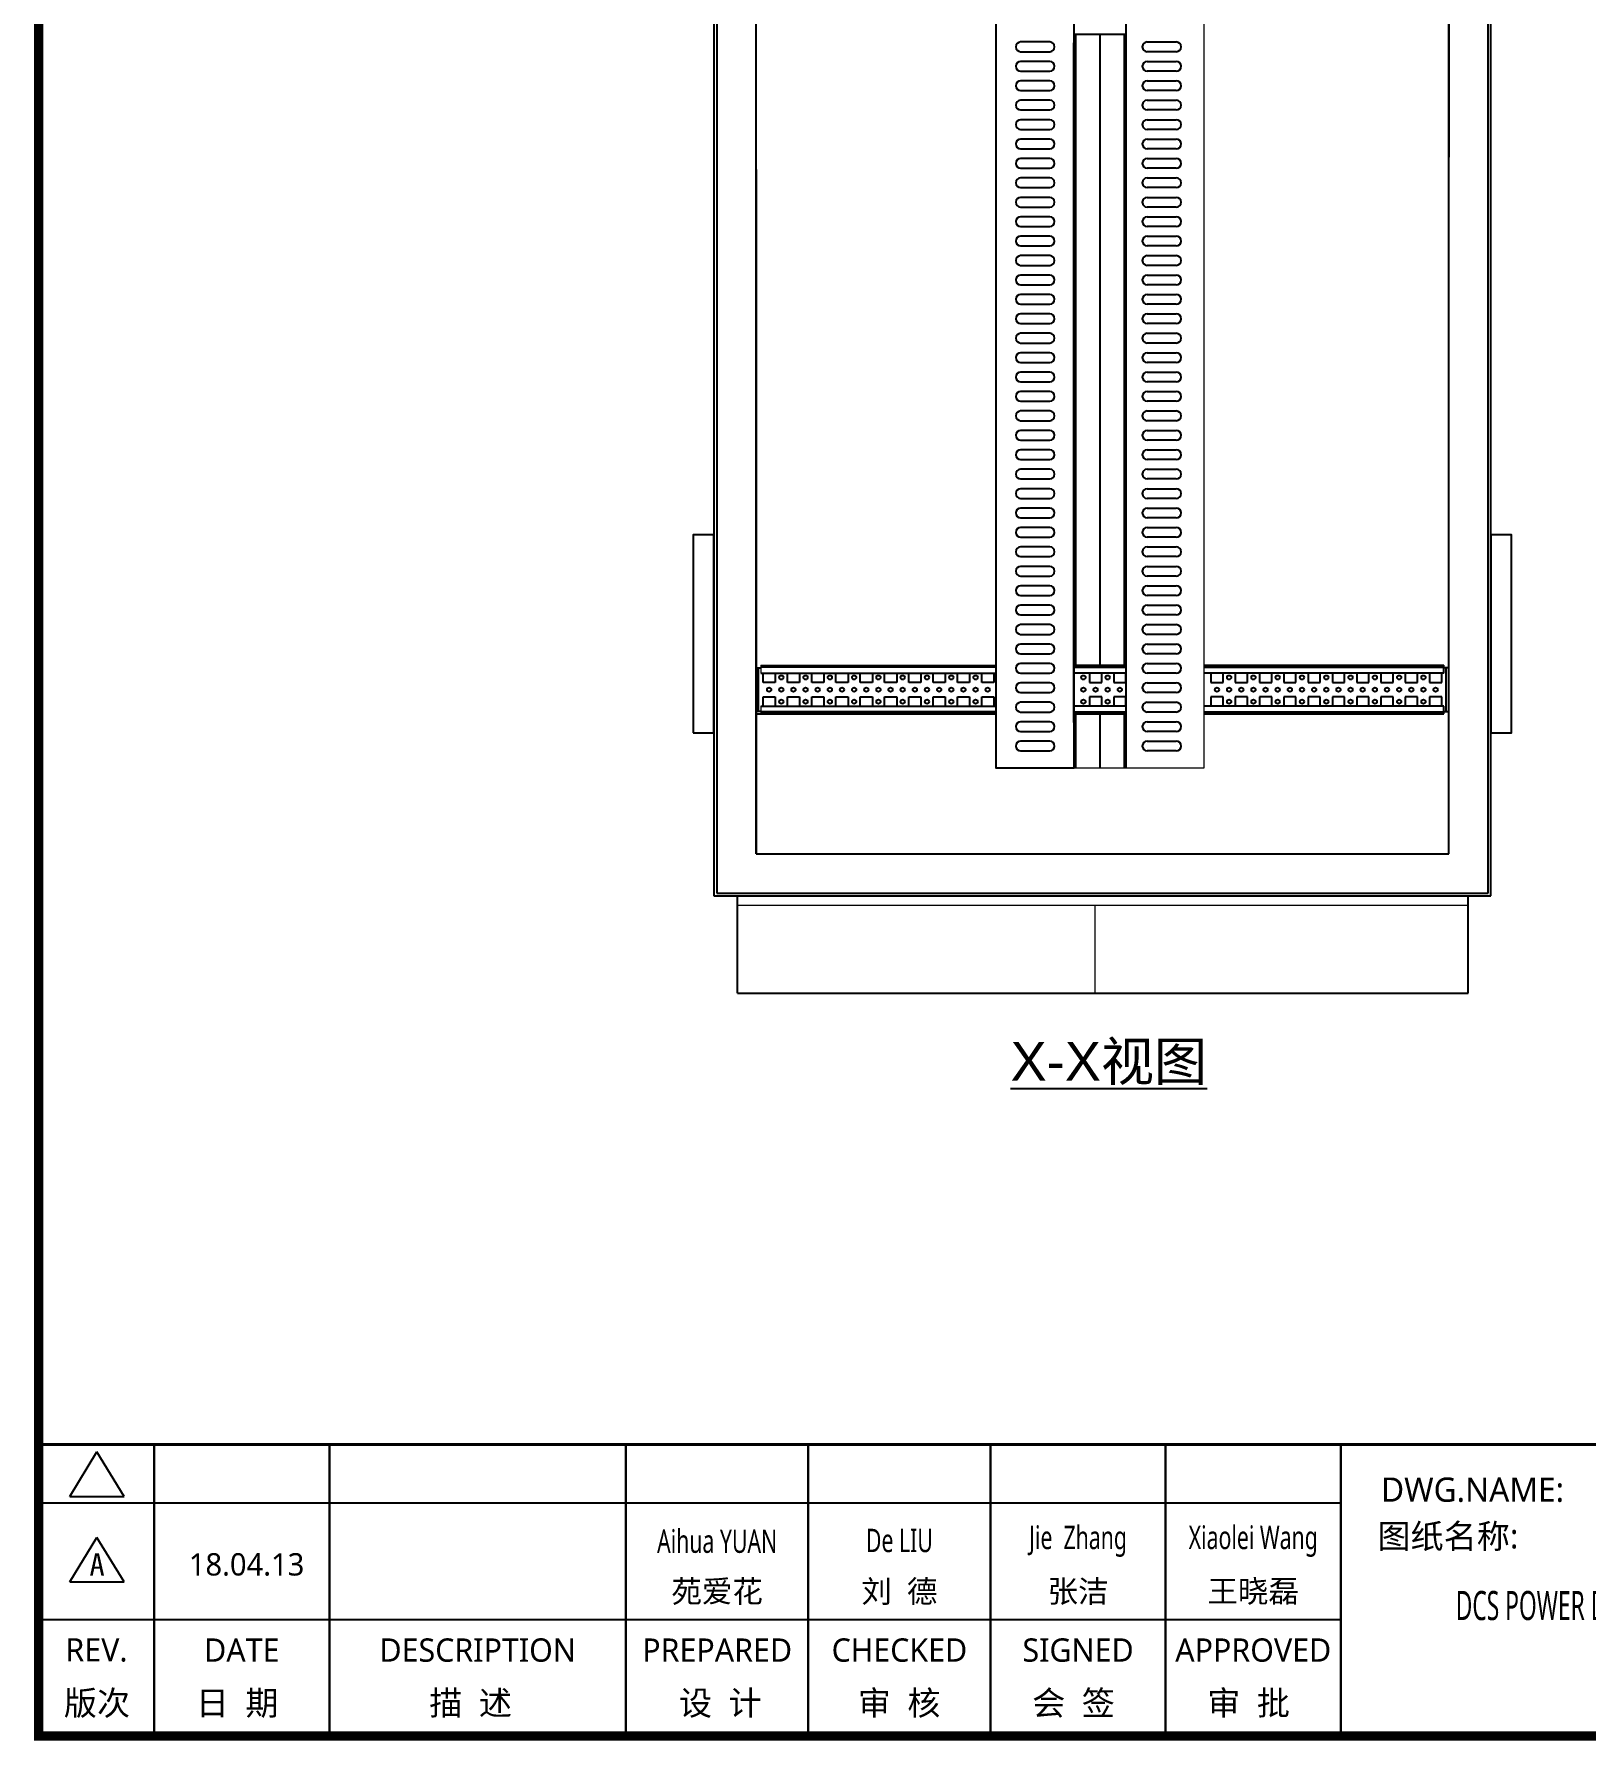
# Model space of a CAD drawing. Extents: x 81437 to 204847, y -54769 to -29444.
# Drawn here: x 101525 to 103123, y -32607 to -30848 of the extents above; entities that cross this region are included whole.
import ezdxf
from ezdxf.enums import TextEntityAlignment as Align

# ---------------------------------------------------------------- set-up
doc = ezdxf.new("R2010")
doc.units = 0
doc.header["$LTSCALE"] = 100
doc.header["$MEASUREMENT"] = 0
for name, color, linetype in [('CLOUD_LAYER', 6, 'Continuous'), ('PANEL', 7, 'Continuous'), ('t', 1, 'Continuous'), ('TEXT', 7, 'Continuous')]:
    doc.layers.add(name, color=color, linetype=linetype)
doc.layers.add('细实线', color=7, linetype='Continuous', lineweight=20)
doc.styles.add('HZ', font='arial.ttf', dxfattribs={"width": 0.7})
doc.styles.get("Standard").update_dxf_attribs({"font": ''})
doc.styles.add('微软雅黑', font='')
doc.styles.get('Standard').set_extended_font_data('SimSun')
doc.styles.get('微软雅黑').set_extended_font_data('Microsoft YaHei')

# ---------------------------------------------------------------- blocks, each defined once
blk = doc.blocks.new('图框')
at = {"color": 7}
for p, q in [((-6.2, -2970.4), (1334, -2970.4)), ((-6.2, -3090.4), (1334, -3090.4))]:
    blk.add_line(p, q, dxfattribs=at)
at = {"color": 7, "const_width": 3}
blk.add_lwpolyline([(4109.5, -2910.4), (-6.2, -2910.4)], dxfattribs=at)
at = {"layer": 't', "color": 7}
for p, q in [((25.8, -2963.9), (53.7, -2918)), ((81.7, -2963.9), (53.7, -2918)), ((25.8, -2963.9), (81.7, -2963.9)), ((25.8, -3051.8), (53.7, -3006)), ((81.7, -3051.8), (53.7, -3006)), ((25.8, -3051.8), (81.7, -3051.8))]:
    blk.add_line(p, q, dxfattribs=at)
at = {"layer": 't', "color": 7, "const_width": 9.62}
blk.add_lwpolyline([(4109.5, -3210.4), (4109.5, -58.9), (-6.2, -58.9), (-6.2, -3210.4)], close=True, dxfattribs=at)
at = {"layer": 't', "color": 7, "const_width": 2.4}
for points in [[(112.6, -2911.6), (112.6, -3210.4)], [(292.9, -2911.6), (292.9, -3210.4)], [(598.2, -2911.6), (598.2, -3215.3)], [(785.8, -2911.6), (785.8, -3215.3)], [(973.4, -2911.6), (973.4, -3215.3)], [(1153.7, -2911.6), (1153.7, -3215.3)], [(1334, -2911.6), (1334, -3215.3)]]:
    blk.add_lwpolyline(points, dxfattribs=at)
at = {"color": 7, "style": '微软雅黑', "flags": 8}
for tag, p, height in [('DWG.NAME:', (1375.5, -2969.2), 25), ('DWG.NO.:', (3122, -3089.3), 24), ('图纸编号', (3309.2, -3111.3), 24), ('FILENO.:', (3122.5, -3165), 24), ('文档号', (3311.6, -3183), 24)]:
    blk.add_attdef(tag, p, '', height=height, dxfattribs=at)
at = {"color": 7, "style": '微软雅黑', "width": 0.8, "flags": 8}
for tag, p, height in [('PROJECTNAME:', (3119.3, -2971.7), 24), ('PROJECT_NAME', (3324.7, -2969.2), 25)]:
    blk.add_attdef(tag, p, '', height=height, dxfattribs=at)
at = {"color": 7, "style": '微软雅黑', "flags": 8}
for tag, p in [('图纸名称:', (1371.6, -3024.8)), ('项目名称', (3272.9, -3045.6))]:
    blk.add_attdef(tag, text='', height=25, dxfattribs=at).set_placement(p, align=Align.BOTTOM_LEFT)
for tag, height, width, p in [('RENLIU', 24, 0.7, (692, -3009.2)), ('SHUFENWANG', 24, 0.7, (879.6, -3009.2)), ('FANGHOU', 24, 0.7, (1063.6, -3009.2)), ('DANDANLI', 24, 0.7, (1243.9, -3009.2)), ('#10STATIONONTROLCABINETCOVER', 30, 0.6, (1771.7, -3076)), ('HANGZHOUHOLLYSYSAUTOMATIONCO.,LTD.', 24, 0.7, (2763.9, -3104.6))]:
    blk.add_attdef(tag, text='', height=height, dxfattribs=dict(at, width=width)).set_placement(p, align=Align.MIDDLE)
at = {"color": 7, "flags": 8}
blk.add_attdef('A', text='', height=23, dxfattribs=at).set_placement((53.7, -3033.7), align=Align.MIDDLE)
at = {"color": 7, "style": '微软雅黑', "flags": 8}
for tag, height, p in [('设计时间', 23, (207.7, -3033.7)), ('刘仁', 23, (692, -3061.1)), ('王姝芬', 23, (879.6, -3061.1)), ('侯方', 23, (1063.6, -3061.1)), ('李丹丹', 23, (1243.9, -3061.1)), ('PAGEXOFX', 24, (3947.6, -3097.9)), ('REV.', 24, (53.2, -3121.9)), ('DATE', 24, (202.7, -3121.9)), ('DESCRIPTION', 24, (445.6, -3121.9)), ('PREPARED', 24, (692, -3121.9)), ('CHECKED', 24, (879.6, -3121.9)), ('SIGNED', 24, (1063.6, -3121.9)), ('APPROVED', 24, (1243.9, -3121.9)), ('图纸名称', 30, (1771.7, -3153.6)), ('第几页共几页', 24, (3947.6, -3172.9))]:
    blk.add_attdef(tag, text='', height=height, dxfattribs=at).set_placement(p, align=Align.MIDDLE)
at = {"layer": 't', "color": 7, "style": '微软雅黑'}
for s, p in [('版次', (53.7, -3176.5)), ('日  期', (198, -3176.5)), ('描  述', (438.3, -3176.5)), ('设  计', (695.3, -3176.5)), ('审  核', (879.4, -3176.5)), ('会  签', (1058.9, -3176.5)), ('审  批', (1239.1, -3176.5))]:
    blk.add_text(s, height=25, dxfattribs=at).set_placement(p, align=Align.MIDDLE_CENTER)

msp = doc.modelspace()

# ---------------------------------------------------------------- linework, layer by layer
at = {"color": 7, "linetype": 'Continuous'}
for p, q in [((102649.6, -31604.2), (102649.6, -29859.2)), ((102570.9, -30856.3), (102540.9, -30856.3)), ((102595.6, -30848.2), (102649.6, -30848.2)), ((102595.6, -31557.2), (102595.6, -30857.2)), ((102597.6, -31498.2), (102597.6, -30848.2)), ((102622.6, -31498.2), (102622.6, -30848.2)), ((102647.6, -30848.2), (102647.6, -31498.2)), ((102671.1, -30856.3), (102701.1, -30856.3)), ((102540.9, -30866.3), (102570.9, -30866.3)), ((102570.9, -30876.3), (102540.9, -30876.3)), ((102701.1, -30866.3), (102671.1, -30866.3)), ((102671.1, -30876.3), (102701.1, -30876.3)), ((102540.9, -30886.3), (102570.9, -30886.3)), ((102570.9, -30896.3), (102540.9, -30896.3)), ((102701.1, -30886.3), (102671.1, -30886.3)), ((102671.1, -30896.3), (102701.1, -30896.3)), ((102540.9, -30906.3), (102570.9, -30906.3)), ((102622.6, -31498.2), (102622.6, -30904.2)), ((102701.1, -30906.3), (102671.1, -30906.3)), ((102570.9, -30916.3), (102540.9, -30916.3)), ((102540.9, -30926.3), (102570.9, -30926.3)), ((102671.1, -30916.3), (102701.1, -30916.3)), ((102701.1, -30926.3), (102671.1, -30926.3)), ((102570.9, -30936.3), (102540.9, -30936.3)), ((102540.9, -30946.3), (102570.9, -30946.3)), ((102671.1, -30936.3), (102701.1, -30936.3)), ((102701.1, -30946.3), (102671.1, -30946.3)), ((102570.9, -30956.3), (102540.9, -30956.3)), ((102540.9, -30966.3), (102570.9, -30966.3)), ((102671.1, -30956.3), (102701.1, -30956.3)), ((102701.1, -30966.3), (102671.1, -30966.3)), ((102570.9, -30976.3), (102540.9, -30976.3)), ((102540.9, -30986.3), (102570.9, -30986.3)), ((102671.1, -30976.3), (102701.1, -30976.3)), ((102701.1, -30986.3), (102671.1, -30986.3)), ((102570.9, -30996.3), (102540.9, -30996.3)), ((102671.1, -30996.3), (102701.1, -30996.3)), ((102540.9, -31006.3), (102570.9, -31006.3)), ((102570.9, -31016.3), (102540.9, -31016.3)), ((102701.1, -31006.3), (102671.1, -31006.3)), ((102671.1, -31016.3), (102701.1, -31016.3)), ((102540.9, -31026.3), (102570.9, -31026.3)), ((102570.9, -31036.3), (102540.9, -31036.3)), ((102701.1, -31026.3), (102671.1, -31026.3)), ((102671.1, -31036.3), (102701.1, -31036.3)), ((102540.9, -31046.3), (102570.9, -31046.3)), ((102570.9, -31056.3), (102540.9, -31056.3)), ((102701.1, -31046.3), (102671.1, -31046.3)), ((102671.1, -31056.3), (102701.1, -31056.3)), ((102540.9, -31066.3), (102570.9, -31066.3)), ((102701.1, -31066.3), (102671.1, -31066.3)), ((102570.9, -31076.3), (102540.9, -31076.3)), ((102540.9, -31086.3), (102570.9, -31086.3)), ((102671.1, -31076.3), (102701.1, -31076.3)), ((102701.1, -31086.3), (102671.1, -31086.3)), ((102570.9, -31096.3), (102540.9, -31096.3)), ((102540.9, -31106.3), (102570.9, -31106.3)), ((102671.1, -31096.3), (102701.1, -31096.3)), ((102701.1, -31106.3), (102671.1, -31106.3)), ((102570.9, -31116.3), (102540.9, -31116.3)), ((102540.9, -31126.3), (102570.9, -31126.3)), ((102671.1, -31116.3), (102701.1, -31116.3)), ((102701.1, -31126.3), (102671.1, -31126.3)), ((102570.9, -31136.3), (102540.9, -31136.3)), ((102671.1, -31136.3), (102701.1, -31136.3)), ((102540.9, -31146.3), (102570.9, -31146.3)), ((102570.9, -31156.3), (102540.9, -31156.3)), ((102701.1, -31146.3), (102671.1, -31146.3)), ((102671.1, -31156.3), (102701.1, -31156.3)), ((102540.9, -31166.3), (102570.9, -31166.3)), ((102570.9, -31176.3), (102540.9, -31176.3)), ((102701.1, -31166.3), (102671.1, -31166.3)), ((102671.1, -31176.3), (102701.1, -31176.3)), ((102540.9, -31186.3), (102570.9, -31186.3)), ((102570.9, -31196.3), (102540.9, -31196.3)), ((102701.1, -31186.3), (102671.1, -31186.3)), ((102671.1, -31196.3), (102701.1, -31196.3)), ((102540.9, -31206.3), (102570.9, -31206.3)), ((102701.1, -31206.3), (102671.1, -31206.3)), ((102570.9, -31216.3), (102540.9, -31216.3)), ((102540.9, -31226.3), (102570.9, -31226.3)), ((102671.1, -31216.3), (102701.1, -31216.3)), ((102701.1, -31226.3), (102671.1, -31226.3)), ((102570.9, -31236.3), (102540.9, -31236.3)), ((102540.9, -31246.3), (102570.9, -31246.3)), ((102671.1, -31236.3), (102701.1, -31236.3)), ((102701.1, -31246.3), (102671.1, -31246.3)), ((102570.9, -31256.3), (102540.9, -31256.3)), ((102540.9, -31266.3), (102570.9, -31266.3)), ((102671.1, -31256.3), (102701.1, -31256.3)), ((102701.1, -31266.3), (102671.1, -31266.3)), ((102570.9, -31276.3), (102540.9, -31276.3)), ((102671.1, -31276.3), (102701.1, -31276.3)), ((102540.9, -31286.3), (102570.9, -31286.3)), ((102570.9, -31296.3), (102540.9, -31296.3)), ((102701.1, -31286.3), (102671.1, -31286.3)), ((102671.1, -31296.3), (102701.1, -31296.3)), ((102540.9, -31306.3), (102570.9, -31306.3)), ((102570.9, -31316.3), (102540.9, -31316.3)), ((102701.1, -31306.3), (102671.1, -31306.3)), ((102671.1, -31316.3), (102701.1, -31316.3)), ((102540.9, -31326.3), (102570.9, -31326.3)), ((102570.9, -31336.3), (102540.9, -31336.3)), ((102701.1, -31326.3), (102671.1, -31326.3)), ((102671.1, -31336.3), (102701.1, -31336.3)), ((102540.9, -31346.3), (102570.9, -31346.3)), ((102701.1, -31346.3), (102671.1, -31346.3)), ((102570.9, -31356.3), (102540.9, -31356.3)), ((102540.9, -31366.3), (102570.9, -31366.3)), ((102671.1, -31356.3), (102701.1, -31356.3)), ((102701.1, -31366.3), (102671.1, -31366.3)), ((102570.9, -31376.3), (102540.9, -31376.3)), ((102540.9, -31386.3), (102570.9, -31386.3)), ((102671.1, -31376.3), (102701.1, -31376.3)), ((102701.1, -31386.3), (102671.1, -31386.3)), ((102570.9, -31396.3), (102540.9, -31396.3)), ((102540.9, -31406.3), (102570.9, -31406.3)), ((102671.1, -31396.3), (102701.1, -31396.3)), ((102701.1, -31406.3), (102671.1, -31406.3)), ((102570.9, -31416.3), (102540.9, -31416.3)), ((102671.1, -31416.3), (102701.1, -31416.3)), ((102540.9, -31426.3), (102570.9, -31426.3)), ((102570.9, -31436.3), (102540.9, -31436.3)), ((102701.1, -31426.3), (102671.1, -31426.3)), ((102671.1, -31436.3), (102701.1, -31436.3)), ((102540.9, -31446.3), (102570.9, -31446.3)), ((102570.9, -31456.3), (102540.9, -31456.3)), ((102701.1, -31446.3), (102671.1, -31446.3)), ((102671.1, -31456.3), (102701.1, -31456.3)), ((102540.9, -31466.3), (102570.9, -31466.3)), ((102570.9, -31476.3), (102540.9, -31476.3)), ((102701.1, -31466.3), (102671.1, -31466.3)), ((102671.1, -31476.3), (102701.1, -31476.3)), ((102540.9, -31486.3), (102570.9, -31486.3)), ((102570.9, -31496.3), (102540.9, -31496.3)), ((102701.1, -31486.3), (102671.1, -31486.3)), ((102671.1, -31496.3), (102701.1, -31496.3)), ((102268.5, -31500.7), (102273.5, -31500.7)), ((102271, -31545.7), (102271, -31500.7)), ((102515.6, -31500.2), (102273.5, -31500.2)), ((102273.5, -31506.2), (102515.6, -31506.2)), ((102275.8, -31516), (102275.8, -31506.2)), ((102288.3, -31506.2), (102288.3, -31516)), ((102300.8, -31516), (102300.8, -31506.2)), ((102313.3, -31506.2), (102313.3, -31516)), ((102325.8, -31516), (102325.8, -31506.2)), ((102338.3, -31506.2), (102338.3, -31516)), ((102350.8, -31516), (102350.8, -31506.2)), ((102363.3, -31506.2), (102363.3, -31516)), ((102375.8, -31516), (102375.8, -31506.2)), ((102388.3, -31506.2), (102388.3, -31516)), ((102400.8, -31516), (102400.8, -31506.2)), ((102413.3, -31506.2), (102413.3, -31516)), ((102425.8, -31516), (102425.8, -31506.2)), ((102438.3, -31506.2), (102438.3, -31516)), ((102450.8, -31516), (102450.8, -31506.2)), ((102463.3, -31506.2), (102463.3, -31516)), ((102475.8, -31516), (102475.8, -31506.2)), ((102488.3, -31506.2), (102488.3, -31516)), ((102500.8, -31516), (102500.8, -31506.2)), ((102513.3, -31506.2), (102513.3, -31516)), ((102540.9, -31506.3), (102570.9, -31506.3)), ((102595.6, -31498.2), (102649.6, -31498.2)), ((102595.6, -31500.2), (102649.6, -31500.2)), ((102649.6, -31506.2), (102595.6, -31506.2)), ((102611.8, -31506.2), (102611.8, -31516)), ((102624.3, -31516), (102624.3, -31506.2)), ((102636.8, -31506.2), (102636.8, -31516)), ((102649.3, -31516), (102649.3, -31506.2)), ((102701.1, -31506.3), (102671.1, -31506.3)), ((102729.6, -31498.2), (102797.5, -31498.2)), ((102729.6, -31500.2), (102797.5, -31500.2)), ((102797.5, -31506.2), (102729.6, -31506.2)), ((102736.8, -31506.2), (102736.8, -31516)), ((102749.3, -31516), (102749.3, -31506.2)), ((102761.8, -31506.2), (102761.8, -31516)), ((102774.3, -31516), (102774.3, -31506.2)), ((102786.8, -31506.2), (102786.8, -31516)), ((102797.5, -31498.2), (102976.5, -31498.2)), ((102797.5, -31500.2), (102976.5, -31500.2)), ((102976.5, -31506.2), (102797.5, -31506.2)), ((102799.3, -31516), (102799.3, -31506.2)), ((102811.8, -31506.2), (102811.8, -31516)), ((102824.3, -31516), (102824.3, -31506.2)), ((102836.8, -31506.2), (102836.8, -31516)), ((102849.3, -31516), (102849.3, -31506.2)), ((102861.8, -31506.2), (102861.8, -31516)), ((102874.3, -31516), (102874.3, -31506.2)), ((102886.8, -31506.2), (102886.8, -31516)), ((102899.3, -31516), (102899.3, -31506.2)), ((102911.8, -31506.2), (102911.8, -31516)), ((102924.3, -31516), (102924.3, -31506.2)), ((102936.8, -31506.2), (102936.8, -31516)), ((102949.3, -31516), (102949.3, -31506.2)), ((102961.8, -31506.2), (102961.8, -31516)), ((102974.3, -31516), (102974.3, -31506.2)), ((102976.5, -31506.2), (102976.5, -31498.2)), ((102981.5, -31500.7), (102976.5, -31500.7)), ((102979, -31545.7), (102979, -31500.7)), ((102288.3, -31516), (102275.8, -31516)), ((102275.8, -31530.5), (102288.3, -31530.5)), ((102275.8, -31540.2), (102275.8, -31530.5)), ((102288.3, -31530.5), (102288.3, -31540.2)), ((102313.3, -31516), (102300.8, -31516)), ((102300.8, -31530.5), (102313.3, -31530.5)), ((102300.8, -31540.2), (102300.8, -31530.5)), ((102313.3, -31530.5), (102313.3, -31540.2)), ((102338.3, -31516), (102325.8, -31516)), ((102325.8, -31530.5), (102338.3, -31530.5)), ((102325.8, -31540.2), (102325.8, -31530.5)), ((102338.3, -31530.5), (102338.3, -31540.2)), ((102363.3, -31516), (102350.8, -31516)), ((102350.8, -31530.5), (102363.3, -31530.5)), ((102350.8, -31540.2), (102350.8, -31530.5)), ((102363.3, -31530.5), (102363.3, -31540.2)), ((102388.3, -31516), (102375.8, -31516)), ((102375.8, -31530.5), (102388.3, -31530.5)), ((102375.8, -31540.2), (102375.8, -31530.5)), ((102388.3, -31530.5), (102388.3, -31540.2)), ((102413.3, -31516), (102400.8, -31516)), ((102400.8, -31530.5), (102413.3, -31530.5)), ((102400.8, -31540.2), (102400.8, -31530.5)), ((102413.3, -31530.5), (102413.3, -31540.2)), ((102438.3, -31516), (102425.8, -31516)), ((102425.8, -31530.5), (102438.3, -31530.5)), ((102425.8, -31540.2), (102425.8, -31530.5)), ((102438.3, -31530.5), (102438.3, -31540.2)), ((102463.3, -31516), (102450.8, -31516)), ((102450.8, -31530.5), (102463.3, -31530.5)), ((102450.8, -31540.2), (102450.8, -31530.5)), ((102463.3, -31530.5), (102463.3, -31540.2)), ((102488.3, -31516), (102475.8, -31516)), ((102475.8, -31530.5), (102488.3, -31530.5)), ((102475.8, -31540.2), (102475.8, -31530.5)), ((102488.3, -31530.5), (102488.3, -31540.2)), ((102513.3, -31516), (102500.8, -31516)), ((102500.8, -31530.5), (102513.3, -31530.5)), ((102500.8, -31540.2), (102500.8, -31530.5)), ((102513.3, -31530.5), (102513.3, -31540.2)), ((102570.9, -31516.3), (102540.9, -31516.3)), ((102540.9, -31526.3), (102570.9, -31526.3)), ((102611.8, -31516), (102624.3, -31516)), ((102624.3, -31530.5), (102611.8, -31530.5)), ((102611.8, -31530.5), (102611.8, -31540.2)), ((102624.3, -31540.2), (102624.3, -31530.5)), ((102636.8, -31516), (102649.3, -31516)), ((102649.3, -31530.5), (102636.8, -31530.5)), ((102636.8, -31530.5), (102636.8, -31540.2)), ((102649.3, -31540.2), (102649.3, -31530.5)), ((102671.1, -31516.3), (102701.1, -31516.3)), ((102701.1, -31526.3), (102671.1, -31526.3)), ((102736.8, -31516), (102749.3, -31516)), ((102749.3, -31530.5), (102736.8, -31530.5)), ((102736.8, -31530.5), (102736.8, -31540.2)), ((102749.3, -31540.2), (102749.3, -31530.5)), ((102761.8, -31516), (102774.3, -31516)), ((102774.3, -31530.5), (102761.8, -31530.5)), ((102761.8, -31530.5), (102761.8, -31540.2)), ((102774.3, -31540.2), (102774.3, -31530.5)), ((102786.8, -31516), (102799.3, -31516)), ((102799.3, -31530.5), (102786.8, -31530.5)), ((102786.8, -31530.5), (102786.8, -31540.2)), ((102799.3, -31540.2), (102799.3, -31530.5)), ((102804.7, -31525.2), (102806.4, -31525.2)), ((102807.5, -31522.5), (102807.5, -31524)), ((102811.8, -31516), (102824.3, -31516)), ((102824.3, -31530.5), (102811.8, -31530.5)), ((102811.8, -31530.5), (102811.8, -31540.2)), ((102824.3, -31540.2), (102824.3, -31530.5)), ((102836.8, -31516), (102849.3, -31516)), ((102849.3, -31530.5), (102836.8, -31530.5)), ((102836.8, -31530.5), (102836.8, -31540.2)), ((102849.3, -31540.2), (102849.3, -31530.5)), ((102861.8, -31516), (102874.3, -31516)), ((102874.3, -31530.5), (102861.8, -31530.5)), ((102861.8, -31530.5), (102861.8, -31540.2)), ((102874.3, -31540.2), (102874.3, -31530.5)), ((102886.8, -31516), (102899.3, -31516)), ((102899.3, -31530.5), (102886.8, -31530.5)), ((102886.8, -31530.5), (102886.8, -31540.2)), ((102899.3, -31540.2), (102899.3, -31530.5)), ((102911.8, -31516), (102924.3, -31516)), ((102924.3, -31530.5), (102911.8, -31530.5)), ((102911.8, -31530.5), (102911.8, -31540.2)), ((102924.3, -31540.2), (102924.3, -31530.5)), ((102936.8, -31516), (102949.3, -31516)), ((102949.3, -31530.5), (102936.8, -31530.5)), ((102936.8, -31530.5), (102936.8, -31540.2)), ((102949.3, -31540.2), (102949.3, -31530.5)), ((102961.8, -31516), (102974.3, -31516)), ((102974.3, -31530.5), (102961.8, -31530.5)), ((102961.8, -31530.5), (102961.8, -31540.2)), ((102974.3, -31540.2), (102974.3, -31530.5)), ((102273.5, -31545.7), (102268.5, -31545.7)), ((102268.5, -31548.2), (102515.6, -31548.2)), ((102273.5, -31540.2), (102515.6, -31540.2)), ((102515.6, -31546.2), (102273.5, -31546.2)), ((102515.6, -31548.2), (102273.5, -31548.2)), ((102570.9, -31536.3), (102540.9, -31536.3)), ((102540.9, -31546.3), (102570.9, -31546.3)), ((102649.6, -31540.2), (102595.6, -31540.2)), ((102595.6, -31546.2), (102649.6, -31546.2)), ((102595.6, -31548.2), (102649.6, -31548.2)), ((102597.6, -31604.2), (102597.6, -31548.3)), ((102622.6, -31604.2), (102622.6, -31548.2)), ((102647.6, -31548.4), (102647.6, -31604.2)), ((102671.1, -31536.3), (102701.1, -31536.3)), ((102701.1, -31546.3), (102671.1, -31546.3)), ((102797.5, -31540.2), (102729.6, -31540.2)), ((102729.6, -31546.2), (102797.5, -31546.2)), ((102729.6, -31548.2), (102797.5, -31548.2)), ((102976.5, -31540.2), (102797.5, -31540.2)), ((102797.5, -31546.2), (102976.5, -31546.2)), ((102797.5, -31548.2), (102976.5, -31548.2)), ((102976.5, -31548.2), (102976.5, -31540.2)), ((102976.5, -31545.7), (102981.5, -31545.7)), ((102570.9, -31556.3), (102540.9, -31556.3)), ((102540.9, -31566.3), (102570.9, -31566.3)), ((102671.1, -31556.3), (102701.1, -31556.3)), ((102701.1, -31566.3), (102671.1, -31566.3)), ((102570.9, -31576.3), (102540.9, -31576.3)), ((102671.1, -31576.3), (102701.1, -31576.3)), ((102540.9, -31586.3), (102570.9, -31586.3)), ((102701.1, -31586.3), (102671.1, -31586.3))]:
    msp.add_line(p, q, dxfattribs=at)
msp.add_line((102981.5, -31519.1), (102981.5, -31343.7))
at = {"color": 7}
msp.add_line((102249.6, -31835.7), (103001.6, -31835.7), dxfattribs=at)
msp.add_lwpolyline([(102515.6, -29804.2), (102595.6, -29804.2), (102595.6, -31604.2), (102515.6, -31604.2)], close=True, dxfattribs=at)
at = {"color": 7, "linetype": 'Continuous'}
for centre in [(102294.5, -31510.7), (102294.5, -31510.7), (102319.5, -31510.7), (102319.5, -31510.7), (102344.5, -31510.7), (102344.5, -31510.7), (102369.5, -31510.7), (102369.5, -31510.7), (102394.5, -31510.7), (102394.5, -31510.7), (102419.5, -31510.7), (102419.5, -31510.7), (102444.5, -31510.7), (102444.5, -31510.7), (102469.5, -31510.7), (102469.5, -31510.7), (102494.5, -31510.7), (102494.5, -31510.7), (102605.5, -31510.7), (102630.5, -31510.7), (102755.5, -31510.7), (102755.5, -31510.7), (102780.5, -31510.7), (102780.5, -31510.7), (102805.5, -31510.7), (102830.5, -31510.7), (102855.5, -31510.7), (102880.5, -31510.7), (102905.5, -31510.7), (102930.5, -31510.7), (102955.5, -31510.7), (102282, -31523.2), (102294.5, -31523.2), (102294.5, -31523.2), (102307, -31523.2), (102319.5, -31523.2), (102319.5, -31523.2), (102332, -31523.2), (102344.5, -31523.2), (102344.5, -31523.2), (102357, -31523.2), (102369.5, -31523.2), (102369.5, -31523.2), (102382, -31523.2), (102394.5, -31523.2), (102394.5, -31523.2), (102407, -31523.2), (102419.5, -31523.2), (102419.5, -31523.2), (102432, -31523.2), (102444.5, -31523.2), (102444.5, -31523.2), (102457, -31523.2), (102469.5, -31523.2), (102469.5, -31523.2), (102482, -31523.2), (102494.5, -31523.2), (102494.5, -31523.2), (102507, -31523.2), (102605.5, -31523.2), (102618, -31523.2), (102630.5, -31523.2), (102643, -31523.2), (102743, -31523.2), (102755.5, -31523.2), (102755.5, -31523.2), (102768, -31523.2), (102780.5, -31523.2), (102780.5, -31523.2), (102793, -31523.2), (102805.5, -31523.2), (102818, -31523.2), (102830.5, -31523.2), (102843, -31523.2), (102855.5, -31523.2), (102868, -31523.2), (102880.5, -31523.2), (102893, -31523.2), (102905.5, -31523.2), (102918, -31523.2), (102930.5, -31523.2), (102943, -31523.2), (102955.5, -31523.2), (102968, -31523.2), (102294.5, -31535.7), (102294.5, -31535.7), (102319.5, -31535.7), (102319.5, -31535.7), (102344.5, -31535.7), (102344.5, -31535.7), (102369.5, -31535.7), (102369.5, -31535.7), (102394.5, -31535.7), (102394.5, -31535.7), (102419.5, -31535.7), (102419.5, -31535.7), (102444.5, -31535.7), (102444.5, -31535.7), (102469.5, -31535.7), (102469.5, -31535.7), (102494.5, -31535.7), (102494.5, -31535.7), (102605.5, -31535.7), (102630.5, -31535.7), (102755.5, -31535.7), (102755.5, -31535.7), (102780.5, -31535.7), (102780.5, -31535.7), (102805.5, -31535.7), (102830.5, -31535.7), (102855.5, -31535.7), (102880.5, -31535.7), (102905.5, -31535.7), (102930.5, -31535.7), (102955.5, -31535.7)]:
    msp.add_circle(centre, 2.15, dxfattribs=at)
for centre, radius, start, end in [((102540.9, -30861.3), 5, 90, 270), ((102570.9, -30861.3), 5, 270, 90), ((102671.1, -30861.3), 5, 90, 270), ((102701.1, -30861.3), 5, 270, 90), ((102540.9, -30881.3), 5, 90, 270), ((102570.9, -30881.3), 5, 270, 90), ((102671.1, -30881.3), 5, 90, 270), ((102701.1, -30881.3), 5, 270, 90), ((102540.9, -30901.3), 5, 90, 270), ((102570.9, -30901.3), 5, 270, 90), ((102671.1, -30901.3), 5, 90, 270), ((102701.1, -30901.3), 5, 270, 90), ((102540.9, -30921.3), 5, 90, 270), ((102570.9, -30921.3), 5, 270, 90), ((102671.1, -30921.3), 5, 90, 270), ((102701.1, -30921.3), 5, 270, 90), ((102540.9, -30941.3), 5, 90, 270), ((102570.9, -30941.3), 5, 270, 90), ((102671.1, -30941.3), 5, 90, 270), ((102701.1, -30941.3), 5, 270, 90), ((102540.9, -30961.3), 5, 90, 270), ((102570.9, -30961.3), 5, 270, 90), ((102671.1, -30961.3), 5, 90, 270), ((102701.1, -30961.3), 5, 270, 90), ((102540.9, -30981.3), 5, 90, 270), ((102570.9, -30981.3), 5, 270, 90), ((102671.1, -30981.3), 5, 90, 270), ((102701.1, -30981.3), 5, 270, 90), ((102540.9, -31001.3), 5, 90, 270), ((102570.9, -31001.3), 5, 270, 90), ((102671.1, -31001.3), 5, 90, 270), ((102701.1, -31001.3), 5, 270, 90), ((102540.9, -31021.3), 5, 90, 270), ((102570.9, -31021.3), 5, 270, 90), ((102671.1, -31021.3), 5, 90, 270), ((102701.1, -31021.3), 5, 270, 90), ((102540.9, -31041.3), 5, 90, 270), ((102570.9, -31041.3), 5, 270, 90), ((102671.1, -31041.3), 5, 90, 270), ((102701.1, -31041.3), 5, 270, 90), ((102540.9, -31061.3), 5, 90, 270), ((102570.9, -31061.3), 5, 270, 90), ((102671.1, -31061.3), 5, 90, 270), ((102701.1, -31061.3), 5, 270, 90), ((102540.9, -31081.3), 5, 90, 270), ((102570.9, -31081.3), 5, 270, 90), ((102671.1, -31081.3), 5, 90, 270), ((102701.1, -31081.3), 5, 270, 90), ((102540.9, -31101.3), 5, 90, 270), ((102570.9, -31101.3), 5, 270, 90), ((102671.1, -31101.3), 5, 90, 270), ((102701.1, -31101.3), 5, 270, 90), ((102540.9, -31121.3), 5, 90, 270), ((102570.9, -31121.3), 5, 270, 90), ((102671.1, -31121.3), 5, 90, 270), ((102701.1, -31121.3), 5, 270, 90), ((102540.9, -31141.3), 5, 90, 270), ((102570.9, -31141.3), 5, 270, 90), ((102671.1, -31141.3), 5, 90, 270), ((102701.1, -31141.3), 5, 270, 90), ((102540.9, -31161.3), 5, 90, 270), ((102570.9, -31161.3), 5, 270, 90), ((102671.1, -31161.3), 5, 90, 270), ((102701.1, -31161.3), 5, 270, 90), ((102540.9, -31181.3), 5, 90, 270), ((102570.9, -31181.3), 5, 270, 90), ((102671.1, -31181.3), 5, 90, 270), ((102701.1, -31181.3), 5, 270, 90), ((102540.9, -31201.3), 5, 90, 270), ((102570.9, -31201.3), 5, 270, 90), ((102671.1, -31201.3), 5, 90, 270), ((102701.1, -31201.3), 5, 270, 90), ((102540.9, -31221.3), 5, 90, 270), ((102570.9, -31221.3), 5, 270, 90), ((102671.1, -31221.3), 5, 90, 270), ((102701.1, -31221.3), 5, 270, 90), ((102540.9, -31241.3), 5, 90, 270), ((102570.9, -31241.3), 5, 270, 90), ((102671.1, -31241.3), 5, 90, 270), ((102701.1, -31241.3), 5, 270, 90), ((102540.9, -31261.3), 5, 90, 270), ((102570.9, -31261.3), 5, 270, 90), ((102671.1, -31261.3), 5, 90, 270), ((102701.1, -31261.3), 5, 270, 90), ((102540.9, -31281.3), 5, 90, 270), ((102570.9, -31281.3), 5, 270, 90), ((102671.1, -31281.3), 5, 90, 270), ((102701.1, -31281.3), 5, 270, 90), ((102540.9, -31301.3), 5, 90, 270), ((102570.9, -31301.3), 5, 270, 90), ((102671.1, -31301.3), 5, 90, 270), ((102701.1, -31301.3), 5, 270, 90), ((102540.9, -31321.3), 5, 90, 270), ((102570.9, -31321.3), 5, 270, 90), ((102671.1, -31321.3), 5, 90, 270), ((102701.1, -31321.3), 5, 270, 90), ((102540.9, -31341.3), 5, 90, 270), ((102570.9, -31341.3), 5, 270, 90), ((102671.1, -31341.3), 5, 90, 270), ((102701.1, -31341.3), 5, 270, 90), ((102540.9, -31361.3), 5, 90, 270), ((102570.9, -31361.3), 5, 270, 90), ((102671.1, -31361.3), 5, 90, 270), ((102701.1, -31361.3), 5, 270, 90), ((102540.9, -31381.3), 5, 90, 270), ((102570.9, -31381.3), 5, 270, 90), ((102671.1, -31381.3), 5, 90, 270), ((102701.1, -31381.3), 5, 270, 90), ((102540.9, -31401.3), 5, 90, 270), ((102570.9, -31401.3), 5, 270, 90), ((102671.1, -31401.3), 5, 90, 270), ((102701.1, -31401.3), 5, 270, 90), ((102540.9, -31421.3), 5, 90, 270), ((102570.9, -31421.3), 5, 270, 90), ((102671.1, -31421.3), 5, 90, 270), ((102701.1, -31421.3), 5, 270, 90), ((102540.9, -31441.3), 5, 90, 270), ((102570.9, -31441.3), 5, 270, 90), ((102671.1, -31441.3), 5, 90, 270), ((102701.1, -31441.3), 5, 270, 90), ((102540.9, -31461.3), 5, 90, 270), ((102570.9, -31461.3), 5, 270, 90), ((102671.1, -31461.3), 5, 90, 270), ((102701.1, -31461.3), 5, 270, 90), ((102540.9, -31481.3), 5, 90, 270), ((102570.9, -31481.3), 5, 270, 90), ((102671.1, -31481.3), 5, 90, 270), ((102701.1, -31481.3), 5, 270, 90), ((102540.9, -31501.3), 5, 90, 270), ((102570.9, -31501.3), 5, 270, 90), ((102671.1, -31501.3), 5, 90, 270), ((102701.1, -31501.3), 5, 270, 90), ((102540.9, -31521.3), 5, 90, 270), ((102570.9, -31521.3), 5, 270, 90), ((102671.1, -31521.3), 5, 90, 270), ((102701.1, -31521.3), 5, 270, 90), ((102804.5, -31523.2), 2.15, 283.7035, 292.4051), ((102540.9, -31541.3), 5, 90, 270), ((102570.9, -31541.3), 5, 270, 90), ((102671.1, -31541.3), 5, 90, 270), ((102701.1, -31541.3), 5, 270, 90), ((102540.9, -31561.3), 5, 90, 270), ((102570.9, -31561.3), 5, 270, 90), ((102671.1, -31561.3), 5, 90, 270), ((102701.1, -31561.3), 5, 270, 90), ((102540.9, -31581.3), 5, 90, 270), ((102570.9, -31581.3), 5, 270, 90), ((102671.1, -31581.3), 5, 90, 270), ((102701.1, -31581.3), 5, 270, 90)]:
    msp.add_arc(centre, radius, start, end, dxfattribs=at)
at = {"layer": 'CLOUD_LAYER', "color": 7}
msp.add_line((102268.5, -31692.2), (102981.5, -31692.2), dxfattribs=at)
for points in [[(102203.9, -31567.9), (102225, -31567.9), (102225, -31363.9), (102203.9, -31363.9)], [(103025, -31567.9), (103046.1, -31567.9), (103046.1, -31363.9), (103025, -31363.9)]]:
    msp.add_lwpolyline(points, close=True, dxfattribs=at)
at = {"layer": 'PANEL', "color": 7}
for p, q in [((102225, -29735.7), (102225, -31735.7)), ((103025, -31735.7), (103025, -29735.7)), ((102228, -29738.7), (102228, -31732.7)), ((103022, -31732.7), (103022, -29738.7)), ((102268.5, -31692.2), (102268.5, -30556.7)), ((102981.5, -31692.2), (102981.5, -30556.7)), ((102981.5, -30584), (102981.5, -30975)), ((102268.5, -30987.7), (102268.5, -31692.2)), ((102225, -31735.7), (103025, -31735.7)), ((102228, -31732.7), (103022, -31732.7)), ((102249.6, -31835.7), (102249.6, -31735.7)), ((103001.6, -31835.7), (103001.6, -31735.7))]:
    msp.add_line(p, q, dxfattribs=at)
at = {"layer": '细实线'}
for p, q in [((102273.5, -31498.2), (102515.6, -31498.2)), ((102273.5, -31498.2), (102273.5, -31506.2)), ((102273.5, -31540.2), (102273.5, -31548.2)), ((102649.6, -31604.2), (102595.6, -31604.2)), ((103001.6, -31745.7), (102249.6, -31745.7)), ((102617.1, -31745.7), (102617.1, -31835.7))]:
    msp.add_line(p, q, dxfattribs=at)
msp.add_lwpolyline([(102649.6, -29804.2), (102729.6, -29804.2), (102729.6, -31604.2), (102649.6, -31604.2)], close=True, dxfattribs=at)

# ---------------------------------------------------------------- block references
at = {"color": 1}
ref = msp.add_blockref('图框', (101536.4, -29390.3), dxfattribs=at)
ref.add_attrib('图纸名称:', '图纸名称:', dxfattribs={"color": 7, "height": 25, "style": '微软雅黑', "flags": 8}).set_placement((102908.1, -32415.1), align=Align.BOTTOM_LEFT)
ref.add_attrib('#10STATIONONTROLCABINETCOVER', 'DCS POWER DISTRIBUTION CABINET SIDE VIEW DIAGRAM', dxfattribs={"color": 7, "height": 30, "style": '微软雅黑', "width": 0.6, "flags": 8}).set_placement((103308.2, -32466.4), align=Align.MIDDLE)
ref.add_attrib('DWG.NAME:', 'DWG.NAME:', (102911.9, -32359.6), dxfattribs={"color": 7, "height": 25, "style": '微软雅黑', "flags": 8})
ref.add_attrib('DANDANLI', 'Xiaolei Wang', dxfattribs={"color": 7, "height": 24, "style": '微软雅黑', "width": 0.7, "flags": 8}).set_placement((102780.3, -32399.6), align=Align.MIDDLE)
ref.add_attrib('FANGHOU', 'Jie  Zhang', dxfattribs={"color": 7, "height": 24, "style": '微软雅黑', "width": 0.7, "flags": 8}).set_placement((102600, -32399.6), align=Align.MIDDLE)
ref.add_attrib('SHUFENWANG', 'De LIU', dxfattribs={"color": 7, "height": 24, "style": '微软雅黑', "width": 0.7, "flags": 8}).set_placement((102416.1, -32399.6), align=Align.MIDDLE)
ref.add_attrib('RENLIU', 'Aihua YUAN', dxfattribs={"color": 7, "height": 24, "style": '微软雅黑', "width": 0.7, "flags": 8}).set_placement((102228.5, -32399.6), align=Align.MIDDLE)
ref.add_attrib('APPROVED', 'APPROVED', dxfattribs={"color": 7, "height": 24, "style": '微软雅黑'}).set_placement((102780.3, -32512.3), align=Align.MIDDLE)
ref.add_attrib('SIGNED', 'SIGNED', dxfattribs={"color": 7, "height": 24, "style": '微软雅黑'}).set_placement((102600, -32512.3), align=Align.MIDDLE)
ref.add_attrib('CHECKED', 'CHECKED', dxfattribs={"color": 7, "height": 24, "style": '微软雅黑'}).set_placement((102416.1, -32512.3), align=Align.MIDDLE)
ref.add_attrib('PREPARED', 'PREPARED', dxfattribs={"color": 7, "height": 24, "style": '微软雅黑'}).set_placement((102228.5, -32512.3), align=Align.MIDDLE)
ref.add_attrib('DESCRIPTION', 'DESCRIPTION', dxfattribs={"color": 7, "height": 24, "style": '微软雅黑'}).set_placement((101982, -32512.3), align=Align.MIDDLE)
ref.add_attrib('DATE', 'DATE', dxfattribs={"color": 7, "height": 24, "style": '微软雅黑', "flags": 8}).set_placement((101739.2, -32512.3), align=Align.MIDDLE)
ref.add_attrib('REV.', 'REV.', dxfattribs={"color": 7, "height": 24, "style": '微软雅黑', "flags": 8}).set_placement((101589.6, -32512.3), align=Align.MIDDLE)
ref.add_attrib('A', 'A', dxfattribs={"color": 7, "height": 23, "flags": 8}).set_placement((101590.2, -32424.1), align=Align.MIDDLE)
ref.add_attrib('设计时间', '18.04.13', dxfattribs={"color": 7, "height": 23, "style": '微软雅黑', "flags": 8}).set_placement((101744.1, -32424.1), align=Align.MIDDLE)
ref.add_attrib('李丹丹', '王晓磊', dxfattribs={"color": 7, "height": 23, "style": '微软雅黑', "flags": 8}).set_placement((102780.3, -32451.4), align=Align.MIDDLE)
ref.add_attrib('侯方', '张洁', dxfattribs={"color": 7, "height": 23, "style": '微软雅黑', "flags": 8}).set_placement((102600, -32451.4), align=Align.MIDDLE)
ref.add_attrib('王姝芬', '刘  德', dxfattribs={"color": 7, "height": 23, "style": '微软雅黑', "flags": 8}).set_placement((102416.1, -32451.4), align=Align.MIDDLE)
ref.add_attrib('刘仁', '苑爱花', dxfattribs={"color": 7, "height": 23, "style": '微软雅黑', "flags": 8}).set_placement((102228.5, -32451.4), align=Align.MIDDLE)

# ---------------------------------------------------------------- texts
at = {"layer": 'TEXT', "color": 7, "style": 'HZ'}
msp.add_text('%%UX-X视图', height=40, dxfattribs=at).set_placement((102631.6, -31926), align=Align.CENTER)

doc.saveas('drawing.dxf')
